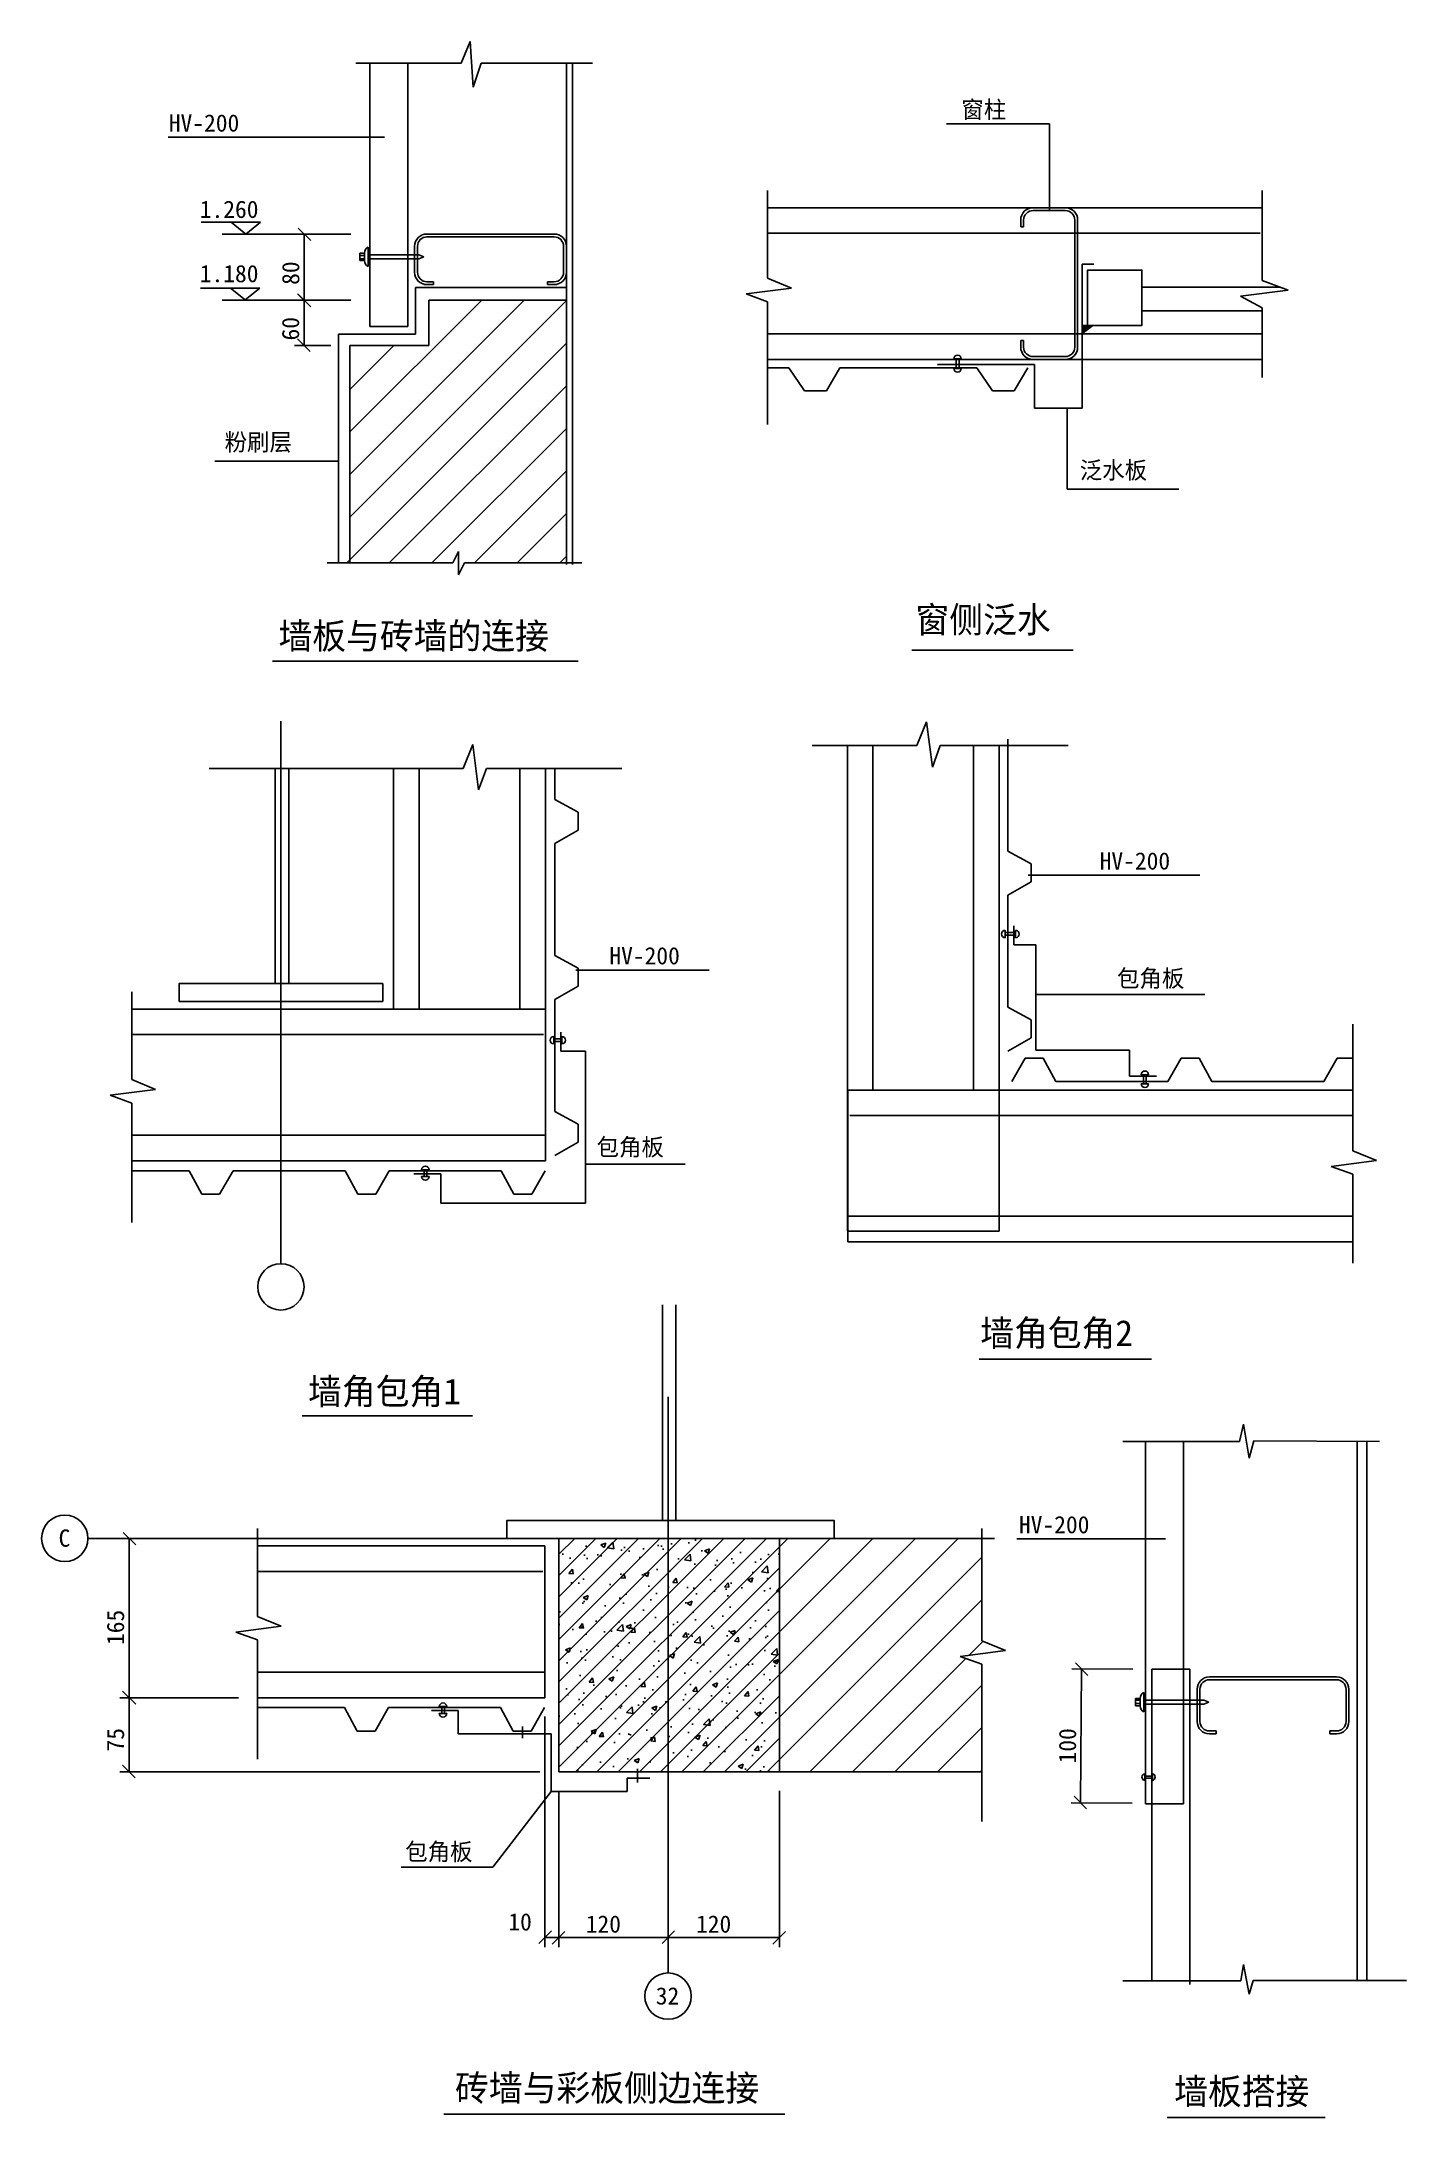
# Model space of a CAD drawing. Header units: metres. Extents: x 116 to 1555, y 157 to 2346.
import ezdxf

# ---------------------------------------------------------------- set-up
doc = ezdxf.new("R2010")
doc.units = ezdxf.units.M

# ---------------------------------------------------------------- blocks, each defined once
blk = doc.blocks.new('_ARCHTICK')
at = {"color": 6, "linetype": 'ByBlock'}
blk.add_lwpolyline([(-0.69, -0.69), (0.63, 0.63)], dxfattribs=at)

msp = doc.modelspace()

# ---------------------------------------------------------------- hatches: boundary and pattern name
h = msp.add_hatch()
h.set_pattern_fill('DOTS', scale=100)
h.paths.add_polyline_path([(669.18, 2073.13), (669.18, 2086.39), (509.92, 2086.39), (509.92, 2037.34), (428.74, 2037.34), (428.74, 1796.18), (437.56, 1796.18), (440.91, 1799.53), (440.91, 2025.38), (523.97, 2025.38), (523.97, 2073.13)])
h = msp.add_hatch()
h.set_pattern_fill('ANSI31', scale=0.05)
h.paths.add_polyline_path([(1223.95, 2046.61), (1218.39, 2046.61), (1212.63, 2046.61), (1212.63, 2038.01)])
h = msp.add_hatch()
h.set_pattern_fill('AR-CONC', scale=0.3)
h.paths.add_polyline_path([(893.58, 767.65), (661.11, 767.65), (661.11, 521.49), (893.58, 521.49)])
h = msp.add_hatch()
h.set_pattern_fill('ANSI31', scale=5)
h.paths.add_polyline_path([(893.58, 521.49), (893.58, 767.65), (661.11, 767.65), (661.11, 521.49)])
h = msp.add_hatch()
h.set_pattern_fill('ANSI31', scale=10)
h.paths.add_polyline_path([(1106.85, 521.49), (1106.85, 634.82), (1084.16, 643.07), (1131.97, 649.25), (1106.85, 659.56), (1106.85, 767.65), (893.58, 767.65), (893.58, 521.49)])

# ---------------------------------------------------------------- linework, layer by layer
for p, q in [((558.37, 2323.23), (567.58, 2345.92)), ((567.58, 2345.92), (570.85, 2297.63)), ((447.04, 2323.23), (558.37, 2323.23)), ((461.91, 2323.23), (461.91, 2045.28)), ((501.91, 2323.23), (501.91, 2045.28)), ((570.85, 2297.63), (579.24, 2323.23)), ((579.24, 2323.23), (696.71, 2323.23)), ((669.18, 2323.23), (669.18, 1794.41)), ((675.47, 2323.23), (675.47, 1794.41)), ((1069.66, 2259.1), (1178.25, 2259.1)), ((1178.25, 2259.1), (1178.25, 2167.68)), ((477.31, 2244.96), (249.5, 2244.96)), ((881.12, 2188.95), (881.12, 2096.23)), ((1402.36, 2188.95), (1402.36, 2093.96)), ((881.12, 2170.68), (1402.36, 2170.68)), ((1160.97, 2170.68), (1194.97, 2170.68)), ((1194.97, 2167.68), (1160.97, 2167.68)), ((284.12, 2155.33), (346.64, 2155.33)), ((331.17, 2142.81), (315.71, 2155.33)), ((331.17, 2142.81), (346.64, 2155.33)), ((1147.97, 2150.68), (1147.97, 2157.68)), ((1150.97, 2150.68), (1147.97, 2150.68)), ((1150.97, 2150.68), (1150.97, 2157.68)), ((1204.97, 2023.68), (1204.97, 2157.68)), ((1207.97, 2023.68), (1207.97, 2157.68)), ((382.69, 2142.96), (306.27, 2142.96)), ((331.17, 2142.81), (331.17, 2142.81)), ((441.91, 2142.96), (382.69, 2142.96)), ((392.69, 2073.13), (392.69, 2142.96)), ((460.04, 2128.96), (460.04, 2108.81)), ((509.18, 2102.59), (509.18, 2129.96)), ((512.18, 2129.96), (512.18, 2102.59)), ((656.18, 2142.96), (522.18, 2142.96)), ((656.18, 2139.96), (522.18, 2139.96)), ((666.18, 2129.96), (666.18, 2102.59)), ((669.18, 2129.96), (669.18, 2102.59)), ((881.12, 2143.74), (1400.36, 2143.74)), ((451.37, 2122.89), (451.37, 2114.88)), ((456.22, 2122.89), (451.37, 2122.89)), ((451.37, 2120.25), (456.22, 2120.25)), ((451.37, 2116.83), (456.22, 2116.83)), ((451.37, 2114.88), (456.22, 2114.88)), ((456.22, 2114.88), (456.22, 2122.89)), ((460.04, 2120.88), (513.65, 2120.88)), ((460.04, 2116.88), (513.65, 2116.88)), ((513.65, 2120.88), (518.92, 2118.88)), ((513.65, 2116.88), (518.92, 2118.88)), ((1212.63, 2111.04), (1212.63, 1959.21)), ((1212.63, 2111.04), (1224.97, 2111.04)), ((283.47, 2085.98), (345.99, 2085.98)), ((330.52, 2073.47), (315.06, 2085.98)), ((330.52, 2073.47), (345.99, 2085.98)), ((509.92, 2086.39), (669.18, 2086.39)), ((509.92, 2037.34), (509.92, 2086.39)), ((529.18, 2092.59), (522.18, 2092.59)), ((529.18, 2089.59), (522.18, 2089.59)), ((529.18, 2092.59), (529.18, 2089.59)), ((649.18, 2092.59), (649.18, 2089.59)), ((656.18, 2092.59), (649.18, 2092.59)), ((656.18, 2089.59), (649.18, 2089.59)), ((906.23, 2085.92), (858.43, 2079.74)), ((858.43, 2079.74), (881.12, 2071.49)), ((881.12, 2096.23), (906.23, 2085.92)), ((1275.79, 2086.76), (1421.5, 2086.76)), ((1429.74, 2083.66), (1379.67, 2077.47)), ((1402.36, 2093.96), (1429.74, 2083.66)), ((382.69, 2073.13), (306.27, 2073.13)), ((330.52, 2073.47), (330.52, 2073.47)), ((441.91, 2073.13), (382.69, 2073.13)), ((441.91, 2073.13), (382.69, 2073.13)), ((392.69, 2073.13), (392.69, 2025.38)), ((440.91, 1934.23), (579.81, 2073.13)), ((440.91, 1889.33), (624.71, 2073.13)), ((440.91, 1844.43), (669.18, 2072.7)), ((523.97, 2073.13), (669.18, 2073.13)), ((523.97, 2073.13), (523.97, 2025.38)), ((881.12, 2071.49), (881.12, 1942.14)), ((1275.79, 2061.81), (1402.36, 2061.81)), ((1379.67, 2077.47), (1402.36, 2065.11)), ((1402.36, 2065.11), (1402.36, 1991.51)), ((428.74, 2037.34), (428.74, 1796.18)), ((428.74, 2037.34), (509.92, 2037.34)), ((461.91, 2045.28), (501.91, 2045.28)), ((881.12, 2037.61), (1402.36, 2037.61)), ((1223.95, 2046.61), (1212.63, 2038.01)), ((1218.39, 2046.61), (1212.63, 2046.61)), ((420.91, 2025.38), (382.69, 2025.38)), ((437.56, 1796.18), (669.18, 2027.8)), ((440.91, 2025.38), (440.91, 1796.18)), ((440.91, 2025.38), (523.97, 2025.38)), ((440.91, 1979.13), (487.16, 2025.38)), ((1147.97, 2023.68), (1147.97, 2030.68)), ((1150.97, 2030.68), (1147.97, 2030.68)), ((1150.97, 2023.68), (1150.97, 2030.68)), ((881.12, 2010.68), (1142.11, 2010.68)), ((881.12, 2001.75), (903.57, 2001.75)), ((903.57, 2001.75), (919.98, 1977.49)), ((957.42, 2001.75), (943.11, 1977.49)), ((957.42, 2001.75), (1101.69, 2001.75)), ((1060.2, 2005.48), (1162.63, 2005.48)), ((1077.53, 2011.25), (1085.32, 2011.25)), ((1077.53, 2001.27), (1085.32, 2001.27)), ((1101.69, 2001.75), (1118.11, 1977.49)), ((1155.54, 2001.75), (1141.23, 1977.49)), ((1142.11, 2010.68), (1402.36, 2010.68)), ((1194.97, 2013.68), (1160.97, 2013.68)), ((1194.97, 2010.68), (1160.97, 2010.68)), ((1162.63, 2005.48), (1162.63, 1959.21)), ((482.46, 1796.18), (669.18, 1982.89)), ((919.98, 1977.49), (943.11, 1977.49)), ((1118.11, 1977.49), (1141.23, 1977.49)), ((1162.63, 1959.21), (1212.63, 1959.21)), ((1196.92, 1873.9), (1196.92, 1959.21)), ((527.36, 1796.18), (669.18, 1937.99)), ((298.56, 1903.41), (428.74, 1903.41)), ((572.27, 1796.18), (669.18, 1893.09)), ((1196.92, 1873.9), (1314.67, 1873.9)), ((617.17, 1796.18), (669.18, 1848.19)), ((416.79, 1796.18), (549.29, 1796.18)), ((555.48, 1808.14), (549.29, 1796.18)), ((555.48, 1783.48), (555.48, 1808.14)), ((555.48, 1783.48), (561.66, 1796.18)), ((561.66, 1796.18), (685.42, 1796.18)), ((662.07, 1796.18), (669.18, 1803.29)), ((359.31, 1692.65), (681.64, 1692.65)), ((1033.22, 1704.14), (1203.25, 1704.14)), ((368.21, 1629.41), (368.21, 1057.92)), ((1038.35, 1603.62), (1048.66, 1628.73)), ((1048.66, 1628.73), (1054.85, 1580.93)), ((560.14, 1579.45), (570.44, 1604.56)), ((570.44, 1604.56), (576.63, 1556.76)), ((928.27, 1603.62), (1038.35, 1603.62)), ((965.27, 1091.43), (965.27, 1603.62)), ((992.2, 1240.29), (992.2, 1603.62)), ((1054.85, 1580.93), (1063.09, 1603.62)), ((1063.09, 1603.62), (1197.93, 1603.62)), ((1098.33, 1240.29), (1098.33, 1603.62)), ((1125.26, 1091.43), (1125.26, 1603.62)), ((1134.41, 1610.15), (1134.41, 1492.15)), ((292.68, 1579.45), (560.14, 1579.45)), ((362.31, 1579.81), (362.31, 1352.6)), ((376.47, 1352.6), (376.47, 1579.81)), ((487.05, 1325.74), (487.05, 1579.45)), ((513.98, 1325.74), (513.98, 1579.45)), ((576.63, 1556.76), (584.88, 1579.45)), ((584.88, 1579.45), (727.49, 1579.45)), ((620.11, 1325.74), (620.11, 1579.45)), ((647.04, 1325.74), (647.04, 1579.45)), ((656.79, 1579.45), (656.79, 1546.72)), ((681.54, 1533.27), (656.79, 1546.72)), ((681.54, 1533.27), (681.54, 1514.42)), ((681.54, 1514.42), (656.79, 1500.26)), ((656.79, 1500.26), (656.79, 1382.27)), ((1159.15, 1478.7), (1134.41, 1492.15)), ((1155.82, 1466.86), (1336.79, 1466.86)), ((1159.15, 1478.7), (1159.15, 1459.85)), ((1159.15, 1459.85), (1134.41, 1445.69)), ((1134.41, 1445.69), (1134.41, 1327.69)), ((1131.64, 1400.94), (1131.64, 1408.73)), ((1140.79, 1393.44), (1140.79, 1413.44)), ((1142.54, 1400.94), (1142.54, 1408.73)), ((681.54, 1368.81), (656.79, 1382.27)), ((1163.94, 1393.44), (1140.79, 1393.44)), ((1163.94, 1282.53), (1163.94, 1393.44)), ((679.06, 1366.91), (819.45, 1366.91)), ((681.54, 1368.81), (681.54, 1349.97)), ((211.07, 1344.02), (211.07, 1251.3)), ((362.31, 1352.6), (376.47, 1352.6)), ((681.54, 1349.97), (656.79, 1335.81)), ((656.79, 1335.81), (656.79, 1217.81)), ((1163.94, 1341.12), (1342.07, 1341.12)), ((211.07, 1325.74), (647.04, 1325.74)), ((647.04, 1325.74), (647.04, 1165.75)), ((1159.15, 1314.24), (1134.41, 1327.69)), ((1159.15, 1314.24), (1159.15, 1295.39)), ((211.07, 1298.81), (645.05, 1298.81)), ((655.78, 1288.96), (655.78, 1296.76)), ((663.4, 1281.47), (663.4, 1301.47)), ((664.31, 1288.96), (664.31, 1296.76)), ((1159.15, 1295.39), (1134.41, 1281.23)), ((1497.87, 1309.94), (1497.87, 1176.37)), ((689.41, 1281.47), (663.4, 1281.47)), ((689.41, 1121.05), (689.41, 1281.47)), ((1152.7, 1274.13), (1138.53, 1249.38)), ((1171.54, 1274.13), (1152.7, 1274.13)), ((1163.94, 1282.53), (1262.72, 1282.53)), ((1171.54, 1274.13), (1185, 1249.38)), ((1262.72, 1282.53), (1262.72, 1254.9)), ((1317.15, 1274.13), (1302.99, 1249.38)), ((1336, 1274.13), (1317.15, 1274.13)), ((1336, 1274.13), (1349.45, 1249.38)), ((1481.61, 1274.13), (1467.45, 1249.38)), ((1497.87, 1274.13), (1481.61, 1274.13)), ((211.07, 1251.3), (236.18, 1240.99)), ((1302.99, 1249.38), (1185, 1249.38)), ((1262.72, 1254.9), (1291.14, 1254.9)), ((1282.78, 1256.5), (1274.99, 1256.5)), ((1467.45, 1249.38), (1349.45, 1249.38)), ((236.18, 1240.99), (188.38, 1234.81)), ((188.38, 1234.81), (211.07, 1226.56)), ((211.07, 1226.56), (211.07, 1100.85)), ((965.79, 1240.29), (965.79, 1080.3)), ((1125.26, 1240.29), (965.79, 1240.29)), ((1497.87, 1240.29), (1125.26, 1240.29)), ((1282.78, 1246.95), (1274.99, 1246.95)), ((681.54, 1204.35), (656.79, 1217.81)), ((681.54, 1204.35), (681.54, 1185.51)), ((1497.87, 1213.36), (967.79, 1213.36)), ((211.07, 1192.68), (647.04, 1192.68)), ((681.54, 1185.51), (656.79, 1171.35)), ((211.07, 1165.75), (647.04, 1165.75)), ((689.41, 1162.26), (794.36, 1162.26)), ((1522.98, 1166.06), (1475.17, 1159.88)), ((1497.87, 1176.37), (1522.98, 1166.06)), ((211.07, 1155.28), (271.34, 1155.28)), ((284.79, 1130.53), (271.34, 1155.28)), ((303.64, 1130.53), (317.8, 1155.28)), ((317.8, 1155.28), (435.8, 1155.28)), ((449.25, 1130.53), (435.8, 1155.28)), ((468.1, 1130.53), (482.26, 1155.28)), ((482.26, 1155.28), (600.25, 1155.28)), ((536.62, 1152.08), (508.19, 1152.08)), ((516.55, 1156.3), (524.34, 1156.3)), ((516.55, 1149.12), (524.34, 1149.12)), ((536.62, 1121.05), (536.62, 1152.08)), ((613.71, 1130.53), (600.25, 1155.28)), ((632.55, 1130.53), (646.72, 1155.28)), ((1475.17, 1159.88), (1497.87, 1151.63)), ((1497.87, 1151.63), (1497.87, 1057.94)), ((284.79, 1130.53), (303.64, 1130.53)), ((449.25, 1130.53), (468.1, 1130.53)), ((689.41, 1121.05), (536.62, 1121.05)), ((613.71, 1130.53), (632.55, 1130.53)), ((1497.87, 1107.23), (965.79, 1107.23)), ((1125.26, 1091.43), (965.27, 1091.43)), ((1497.87, 1080.3), (965.79, 1080.3)), ((770.34, 1013.72), (770.34, 786.51)), ((784.5, 786.51), (784.5, 1013.72)), ((1104.14, 956.45), (1285.8, 956.45)), ((776.24, 916.88), (776.24, 309.14)), ((390.75, 896.94), (570.28, 896.94)), ((1378.52, 869.89), (1382.95, 887.89)), ((1382.95, 887.89), (1388.61, 852.32)), ((1255.76, 869.89), (1378.52, 869.89)), ((1279.43, 869.89), (1279.43, 487.79)), ((1319.43, 869.89), (1319.43, 487.79)), ((1388.61, 852.32), (1393.62, 870.37)), ((1393.62, 870.37), (1525.98, 869.89)), ((1502.76, 301.15), (1502.76, 869.97)), ((1512.76, 301.12), (1512.76, 869.94)), ((1120.23, 767.65), (164.96, 767.65)), ((323.42, 767.65), (198.28, 767.65)), ((208.28, 599.66), (208.28, 767.65)), ((343.42, 777.93), (343.42, 685.21)), ((661.11, 767.65), (1120.23, 767.65)), ((661.11, 767.65), (661.11, 521.49)), ((770.34, 786.51), (784.5, 786.51)), ((893.58, 767.65), (893.58, 521.49)), ((1106.85, 777.93), (1106.85, 659.56)), ((1143.75, 767.03), (1300.51, 767.03)), ((343.42, 759.66), (646.37, 759.66)), ((646.37, 759.66), (646.37, 599.66)), ((343.42, 732.73), (644.38, 732.73)), ((343.42, 685.21), (368.53, 674.91)), ((368.53, 674.91), (320.73, 668.72)), ((320.73, 668.72), (343.42, 660.47)), ((343.42, 660.47), (343.42, 534.76)), ((1106.85, 659.56), (1131.97, 649.25)), ((1131.97, 649.25), (1084.16, 643.07)), ((1084.16, 643.07), (1106.85, 634.82)), ((1106.85, 634.82), (1106.85, 469.17)), ((343.42, 626.59), (646.37, 626.59)), ((1266.23, 629.72), (1202.01, 630.15)), ((1211.06, 488.76), (1212.01, 630.08)), ((1319.43, 629.58), (1286.23, 629.58)), ((1286.23, 487.79), (1286.23, 629.58)), ((1319.43, 629.58), (1326.23, 629.58)), ((1326.23, 297.32), (1326.23, 629.58)), ((1480.87, 621.53), (1346.87, 621.53)), ((1480.87, 618.53), (1346.87, 618.53)), ((323.42, 599.66), (198.28, 599.66)), ((323.42, 599.66), (198.28, 599.66)), ((208.28, 521.49), (208.28, 599.66)), ((343.42, 599.66), (646.37, 599.66)), ((1269, 590.91), (1269, 598.92)), ((1269, 598.92), (1273.85, 598.92)), ((1269, 596.97), (1273.85, 596.97)), ((1269, 593.54), (1273.85, 593.54)), ((1273.85, 598.92), (1273.85, 590.91)), ((1277.66, 584.84), (1277.66, 604.99)), ((1277.66, 596.91), (1341.13, 596.91)), ((1277.66, 592.91), (1341.13, 592.91)), ((1333.87, 574.53), (1333.87, 608.53)), ((1336.87, 608.53), (1336.87, 574.53)), ((1341.13, 596.91), (1346.4, 594.91)), ((1341.13, 592.91), (1346.4, 594.91)), ((1490.87, 608.53), (1490.87, 574.53)), ((1493.87, 608.53), (1493.87, 574.53)), ((343.42, 589.19), (435.13, 589.19)), ((448.58, 564.45), (435.13, 589.19)), ((467.43, 564.45), (481.59, 589.19)), ((481.59, 589.19), (599.58, 589.19)), ((555.21, 585.99), (526.79, 585.99)), ((535.15, 590.22), (542.94, 590.22)), ((535.15, 583.03), (542.94, 583.03)), ((555.21, 561.6), (555.21, 585.99)), ((613.04, 564.45), (599.58, 589.19)), ((622.68, 569.39), (622.68, 557)), ((631.88, 564.45), (646.04, 589.19)), ((646.37, 579.66), (646.37, 336.75)), ((1273.85, 590.91), (1269, 590.91)), ((448.58, 564.45), (467.43, 564.45)), ((653.16, 561.6), (555.21, 561.6)), ((613.04, 564.45), (631.88, 564.45)), ((653.16, 561.6), (653.16, 500.88)), ((1353.87, 564.53), (1346.87, 564.53)), ((1353.87, 561.53), (1346.87, 561.53)), ((1353.87, 564.53), (1353.87, 561.53)), ((1473.87, 564.53), (1473.87, 561.53)), ((1480.87, 564.53), (1473.87, 564.53)), ((1480.87, 561.53), (1473.87, 561.53)), ((641.11, 521.49), (198.28, 521.49)), ((661.11, 521.49), (1106.85, 521.49)), ((733.11, 514.91), (756.89, 514.91)), ((733.11, 500.88), (733.11, 514.91)), ((744.19, 510.12), (744.19, 524.7)), ((1278.7, 519.34), (1278.7, 512.36)), ((1278.7, 516.85), (1286.73, 516.85)), ((1278.7, 514.85), (1286.73, 514.85)), ((1286.73, 519.34), (1286.73, 512.36)), ((591.48, 420.91), (653.16, 500.88)), ((653.16, 500.88), (733.11, 500.88)), ((661.11, 501.49), (661.11, 336.75)), ((776.24, 501.49), (776.24, 336.75)), ((893.58, 501.49), (893.58, 336.75)), ((1265.28, 488.4), (1201.06, 488.83)), ((1279.43, 487.79), (1319.43, 487.79)), ((1286.23, 300.29), (1286.23, 487.79)), ((661.11, 481.49), (661.11, 336.75)), ((776.24, 481.49), (776.24, 336.75)), ((494.89, 420.91), (591.48, 420.91)), ((646.37, 346.75), (661.11, 346.75)), ((661.11, 346.75), (776.24, 346.75)), ((893.58, 346.75), (776.24, 346.75)), ((1379.85, 301.07), (1382.95, 318.14)), ((1382.95, 318.14), (1388.61, 286.94)), ((1255.76, 301.07), (1379.85, 301.07)), ((1388.61, 286.94), (1393.01, 301.54)), ((1393.01, 301.54), (1554.56, 301.54)), ((540.07, 160.62), (899.28, 160.62)), ((1302.36, 157.01), (1469, 157.01))]:
    msp.add_line(p, q)
for points in [[(1218.39, 2046.61), (1275.79, 2046.61), (1275.79, 2104.86), (1218.39, 2104.86)], [(1080.08, 2011.25), (1083, 2011.25), (1083, 2001.27), (1080.08, 2001.27)], [(1131.64, 1403.48), (1131.64, 1406.4), (1142.54, 1406.4), (1142.54, 1403.48)], [(260.82, 1333.73), (475.6, 1333.73), (475.6, 1352.6), (260.82, 1352.6)], [(655.78, 1291.51), (655.78, 1294.43), (664.31, 1294.43), (664.31, 1291.51)], [(1280.24, 1246.95), (1277.32, 1246.95), (1277.32, 1256.5), (1280.24, 1256.5)], [(519.1, 1156.3), (522.02, 1156.3), (522.02, 1149.12), (519.1, 1149.12)], [(606.5, 767.65), (951.29, 767.65), (951.29, 786.51), (606.5, 786.51)], [(537.69, 590.22), (540.61, 590.22), (540.61, 583.03), (537.69, 583.03)]]:
    msp.add_lwpolyline(points, close=True)
for centre in [(368.21, 1032.82), (140.34, 767.65), (776.24, 284.96)]:
    msp.add_circle(centre, 24.44)
for centre, radius, start, end in [((1160.97, 2157.68), 13, 90, 180), ((1160.97, 2157.68), 10, 90, 180), ((1194.97, 2157.68), 13, 0, 90), ((1194.97, 2157.68), 10, 0, 90), ((462.89, 2122.93), 6.66, 115.31, 180.4), ((522.18, 2129.96), 13, 90, 180), ((522.18, 2129.96), 10, 90, 180), ((656.18, 2129.96), 13, 0, 90), ((656.18, 2129.96), 10, 0, 90), ((462.89, 2114.83), 6.66, 179.6, 244.69), ((522.18, 2102.59), 13, 180, 270), ((522.18, 2102.59), 10, 180, 270), ((656.18, 2102.59), 13, 270, 0), ((656.18, 2102.59), 10, 270, 0), ((1081.43, 2011.25), 3.9, 0, 180), ((1160.97, 2023.68), 13, 180, 270), ((1160.97, 2023.68), 10, 180, 270), ((1194.97, 2023.68), 10, 270, 0), ((1194.97, 2023.68), 13, 270, 0), ((1081.43, 2001.27), 3.9, 180, 0), ((1131.64, 1404.83), 3.9, 90, 270), ((1142.54, 1404.83), 3.9, 270, 90), ((655.78, 1292.86), 3.9, 90, 270), ((664.31, 1292.86), 3.9, 270, 90), ((1278.89, 1256.5), 3.9, 0, 180), ((1278.89, 1246.95), 3.9, 180, 0), ((520.45, 1156.3), 3.9, 0, 180), ((520.45, 1149.12), 3.9, 180, 0), ((1346.87, 608.53), 13, 90, 180), ((1346.87, 608.53), 10, 90, 180), ((1480.87, 608.53), 13, 0, 90), ((1480.87, 608.53), 10, 0, 90), ((539.04, 590.22), 3.9, 0, 180), ((1280.51, 598.97), 6.66, 115.31, 180.4), ((539.04, 583.03), 3.9, 180, 0), ((1280.51, 590.86), 6.66, 179.6, 244.69), ((1346.87, 574.53), 13, 180, 270), ((1346.87, 574.53), 10, 180, 270), ((1480.87, 574.53), 13, 270, 0), ((1480.87, 574.53), 10, 270, 0), ((1279.26, 515.85), 3.53, 99.11, 260.89), ((1286.17, 515.85), 3.53, 279.11, 80.89)]:
    msp.add_arc(centre, radius, start, end)

# ---------------------------------------------------------------- block references
at = {"xscale": 10, "yscale": 10, "zscale": 10}
for p, rotation in [((392.69, 2142.96), 90), ((392.69, 2073.13), 270), ((392.69, 2073.13), 90), ((392.69, 2025.38), 270), ((208.28, 767.65), 90), ((1212.01, 630.08), 89.61), ((208.28, 599.66), 270), ((208.28, 599.66), 90), ((208.28, 521.49), 270), ((1211.06, 488.76), 269.61), ((646.37, 346.75), 180), ((776.24, 346.75), 180)]:
    msp.add_blockref('_ARCHTICK', p, dxfattribs=dict(at, rotation=rotation))
for p in [(661.11, 346.75), (893.58, 346.75)]:
    msp.add_blockref('_ARCHTICK', p, dxfattribs=at)

# ---------------------------------------------------------------- texts
for s, height, p in [('窗柱', 18.2, (1085.46, 2265.06)), ('HV-200', 18.2, (250.05, 2250.92)), ('1.260', 18.2, (282.67, 2159.91)), ('1.180', 18.2, (282.67, 2092.12)), ('粉刷层', 18.2, (308.87, 1914.51)), ('泛水板', 18.2, (1210.19, 1884.86)), ('窗侧泛水', 27.4, (1037.08, 1722.61)), ('墙板与砖墙的连接', 27.4, (365.67, 1705.43)), ('HV-200', 18.2, (1231.18, 1472.81)), ('HV-200', 18.2, (714.41, 1372.87)), ('包角板', 18.2, (1249.46, 1349.05)), ('包角板', 18.2, (700.93, 1171.15)), ('墙角包角2', 27.4, (1105.26, 970.39)), ('墙角包角1', 27.4, (396.83, 908.86)), ('HV-200', 18.2, (1146.12, 772.98)), ('C', 18.2, (133.87, 758.8)), ('包角板', 18.2, (499.17, 428.16)), ('10', 18.2, (607.91, 354.18)), ('120', 18.2, (689.48, 351.9)), ('120', 18.2, (805.72, 351.9)), ('32', 18.2, (763.29, 276.11)), ('砖墙与彩板侧边连接', 27.4, (551.76, 174.43)), ('墙板搭接', 27.4, (1309.72, 170.86))]:
    msp.add_text(s, height=height).set_placement(p)
for s, rotation, p in [('80', 90, (387.55, 2089.33)), ('60', 90, (387.4, 2030.69)), ('165', 90, (202.92, 655.19)), ('75', 90, (202.92, 542.94)), ('100', 89.61, (1206.2, 530.27))]:
    msp.add_text(s, height=18.2, rotation=rotation).set_placement(p)

doc.saveas('drawing.dxf')
